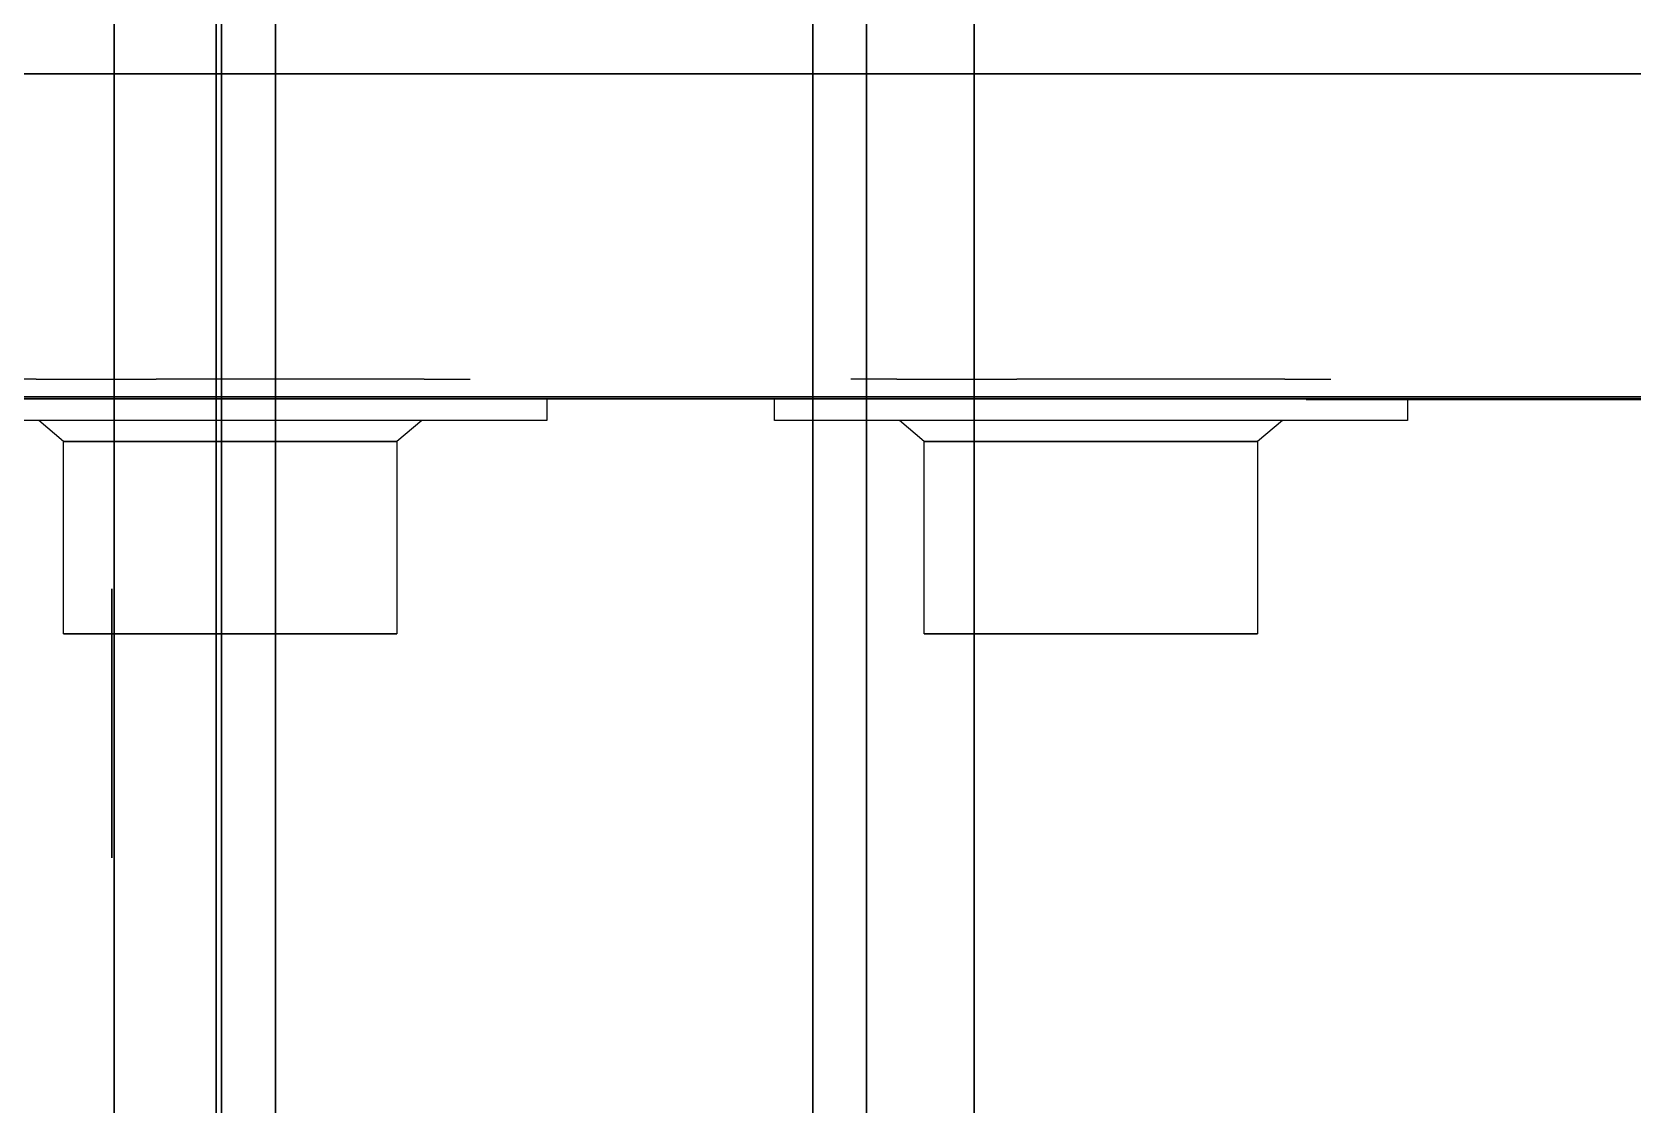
# Model space of a CAD drawing. Extents: x -19 to 904, y -1167 to 74.
# Drawn here: x 192.9 to 341.7, y -885.8 to -786.1 of the extents above; entities that cross this region are included whole.
import ezdxf

# ---------------------------------------------------------------- set-up
doc = ezdxf.new("R2010")
doc.units = 0
for name, color, linetype in [('PQ_200_2D', 1, 'Continuous'), ('PQ_200_3D', 1, 'Continuous'), ('PQ_204_2D', 7, 'Continuous'), ('PQ_204_3D', 7, 'Continuous')]:
    doc.layers.add(name, color=color, linetype=linetype)

msp = doc.modelspace()

# ---------------------------------------------------------------- linework, layer by layer
at = {"layer": 'PQ_200_2D'}
for p, q in [((181.88, -820.2), (240.72, -820.2)), ((240.72, -820.2), (240.72, -822.2)), ((240.72, -822.2), (181.88, -822.2)), ((195.81, -824.16), (193.5, -822.2)), ((229.1, -822.2), (226.79, -824.16)), ((195.81, -824.16), (226.79, -824.16)), ((195.81, -842.03), (195.81, -824.16)), ((226.79, -824.16), (226.79, -842.03)), ((226.79, -842.03), (195.81, -842.03)), ((200.5, -1087.1), (200.5, -842.03))]:
    msp.add_line(p, q, dxfattribs=at)
msp.add_lwpolyline([(675, -50), (707.5, -50), (707.5, -520), (885, -640), (885, -820), (0, -820), (0, -640), (177.5, -520), (177.5, -50), (210, -50)], dxfattribs=at)
at = {"layer": 'PQ_200_3D'}
for points in [[(210, -1120), (210, 0), (675, 0), (675, -1120)], [(210, -995, 65), (675, -995, 65), (675, 0, 65), (210, 0, 65)], [(210, -1120), (210, -1120, 65), (210, 0, 65), (210, 0)], [(0, -820, 1625), (885, -820, 1625), (885, -820, 1885), (0, -820, 1885)], [(165.1, -820.2, 1625), (417.5, -820.2, 1625), (417.5, -820.2, 1885), (165.1, -820.2, 1885)], [(200.3, -837.86, 264.33), (200.3, -862.86, 264.33), (200.3, -862.86, 234.33), (200.3, -837.86, 234.33)]]:
    msp.add_3dface(points, dxfattribs=at)
for points, invisible_edges in [([(0, -820, 1625), (0, -640, 1625), (885, -640, 1625), (885, -820, 1625)], 2), ([(0, -820, 1885), (885, -820, 1885), (885, -640, 1885), (0, -640, 1885)], 4)]:
    msp.add_3dface(points, dxfattribs=dict(at, invisible_edges=invisible_edges))
at = {"layer": 'PQ_204_2D'}
for p, q in [((265.45, -822.2), (265.45, -1087.1)), ((270.45, -1087.1), (270.45, -822.2)), ((275.81, -824.16), (273.5, -822.2)), ((309.1, -822.2), (306.79, -824.16)), ((275.81, -824.16), (306.79, -824.16)), ((275.81, -842.03), (275.81, -824.16)), ((306.79, -824.16), (306.79, -842.03)), ((210.5, -1087.1), (210.5, -842.03)), ((215.5, -842.03), (215.5, -1087.1)), ((306.79, -842.03), (275.81, -842.03)), ((280.45, -1087.1), (280.45, -842.03))]:
    msp.add_line(p, q, dxfattribs=at)
msp.add_lwpolyline([(261.88, -820.2), (320.72, -820.2), (320.72, -822.2), (261.88, -822.2)], close=True, dxfattribs=at)
at = {"layer": 'PQ_204_3D', "extrusion": (-1.2657e-15, -1, 0)}
for p, q in [((311.3, -820.3, 1625), (311.3, -820.3, 1660)), ((417.5, -820.3, 1675), (326.3, -820.3, 1675))]:
    msp.add_line(p, q, dxfattribs=at)
at = {"layer": 'PQ_204_3D', "extrusion": (-2.96635e-15, -1, 4.902e-15)}
msp.add_arc((326.3, 1660, 820.3), 15, 90, 180, dxfattribs=at)
at = {"layer": 'PQ_204_3D'}
for points, invisible_edges in [([(189, -818.37, 1768.82), (195.81, -824.16, 1768.82), (198.77, -824.16, 1759.71), (193.26, -818.37, 1755.71)], 5), ([(198.77, -824.16, 1777.92), (193.26, -818.37, 1781.93), (189, -818.37, 1768.82), (195.81, -824.16, 1768.82)], 5), ([(198.77, -824.16, 1759.71), (193.26, -818.37, 1755.71), (204.41, -818.37, 1747.61), (206.51, -824.16, 1754.09)], 5), ([(204.41, -818.37, 1790.03), (206.51, -824.16, 1783.55), (198.77, -824.16, 1777.92), (193.26, -818.37, 1781.93)], 5), ([(204.41, -818.37, 1747.61), (206.51, -824.16, 1754.09), (216.09, -824.16, 1754.09), (218.19, -818.37, 1747.61)], 5), ([(204.41, -818.37, 1790.03), (218.19, -818.37, 1790.03), (216.09, -824.16, 1783.55), (206.51, -824.16, 1783.55)], 11), ([(223.83, -824.16, 1759.71), (229.34, -818.37, 1755.71), (218.19, -818.37, 1747.61), (216.09, -824.16, 1754.09)], 5), ([(218.19, -818.37, 1790.03), (216.09, -824.16, 1783.55), (223.83, -824.16, 1777.92), (229.34, -818.37, 1781.93)], 5), ([(233.6, -818.37, 1768.82), (226.79, -824.16, 1768.82), (223.83, -824.16, 1759.71), (229.34, -818.37, 1755.71)], 5), ([(223.83, -824.16, 1777.92), (229.34, -818.37, 1781.93), (233.6, -818.37, 1768.82), (226.79, -824.16, 1768.82)], 5), ([(269, -818.37, 1768.82), (275.81, -824.16, 1768.82), (278.77, -824.16, 1759.71), (273.26, -818.37, 1755.71)], 5), ([(278.77, -824.16, 1777.92), (273.26, -818.37, 1781.93), (269, -818.37, 1768.82), (275.81, -824.16, 1768.82)], 5), ([(278.77, -824.16, 1759.71), (273.26, -818.37, 1755.71), (284.41, -818.37, 1747.61), (286.51, -824.16, 1754.09)], 5), ([(284.41, -818.37, 1790.03), (286.51, -824.16, 1783.55), (278.77, -824.16, 1777.92), (273.26, -818.37, 1781.93)], 5), ([(284.41, -818.37, 1747.61), (286.51, -824.16, 1754.09), (296.09, -824.16, 1754.09), (298.19, -818.37, 1747.61)], 5), ([(284.41, -818.37, 1790.03), (298.19, -818.37, 1790.03), (296.09, -824.16, 1783.55), (286.51, -824.16, 1783.55)], 11), ([(303.83, -824.16, 1759.71), (309.34, -818.37, 1755.71), (298.19, -818.37, 1747.61), (296.09, -824.16, 1754.09)], 5), ([(298.19, -818.37, 1790.03), (296.09, -824.16, 1783.55), (303.83, -824.16, 1777.92), (309.34, -818.37, 1781.93)], 5), ([(313.6, -818.37, 1768.82), (306.79, -824.16, 1768.82), (303.83, -824.16, 1759.71), (309.34, -818.37, 1755.71)], 5), ([(303.83, -824.16, 1777.92), (309.34, -818.37, 1781.93), (313.6, -818.37, 1768.82), (306.79, -824.16, 1768.82)], 5), ([(195.81, -824.16, 1768.82), (195.81, -842.03, 1768.82), (198.77, -842.03, 1759.71), (198.77, -824.16, 1759.71)], 5), ([(195.81, -824.16, 1768.82), (206.51, -824.16, 1754.09), (198.77, -824.16, 1759.71), (195.81, -824.16, 1768.82)], 9), ([(216.09, -824.16, 1754.09), (198.77, -824.16, 1777.92), (195.81, -824.16, 1768.82), (206.51, -824.16, 1754.09)], 5), ([(198.77, -842.03, 1777.92), (198.77, -824.16, 1777.92), (195.81, -824.16, 1768.82), (195.81, -842.03, 1768.82)], 5), ([(206.51, -824.16, 1783.55), (223.83, -824.16, 1759.71), (216.09, -824.16, 1754.09), (198.77, -824.16, 1777.92)], 5), ([(198.77, -842.03, 1759.71), (198.77, -824.16, 1759.71), (206.51, -824.16, 1754.09), (206.51, -842.03, 1754.09)], 5), ([(206.51, -824.16, 1783.55), (206.51, -842.03, 1783.55), (198.77, -842.03, 1777.92), (198.77, -824.16, 1777.92)], 5), ([(206.51, -824.16, 1783.55), (216.09, -824.16, 1783.55), (226.79, -824.16, 1768.82), (223.83, -824.16, 1759.71)], 10), ([(206.51, -824.16, 1754.09), (206.51, -842.03, 1754.09), (216.09, -842.03, 1754.09), (216.09, -824.16, 1754.09)], 5), ([(206.51, -824.16, 1783.55), (216.09, -824.16, 1783.55), (216.09, -842.03, 1783.55), (206.51, -842.03, 1783.55)], 10), ([(223.83, -842.03, 1759.71), (223.83, -824.16, 1759.71), (216.09, -824.16, 1754.09), (216.09, -842.03, 1754.09)], 5), ([(216.09, -824.16, 1783.55), (216.09, -842.03, 1783.55), (223.83, -842.03, 1777.92), (223.83, -824.16, 1777.92)], 5), ([(216.09, -824.16, 1783.55), (223.83, -824.16, 1777.92), (226.79, -824.16, 1768.82)], 12), ([(226.79, -824.16, 1768.82), (226.79, -842.03, 1768.82), (223.83, -842.03, 1759.71), (223.83, -824.16, 1759.71)], 5), ([(223.83, -842.03, 1777.92), (223.83, -824.16, 1777.92), (226.79, -824.16, 1768.82), (226.79, -842.03, 1768.82)], 5), ([(275.81, -824.16, 1768.82), (275.81, -842.03, 1768.82), (278.77, -842.03, 1759.71), (278.77, -824.16, 1759.71)], 5), ([(275.81, -824.16, 1768.82), (286.51, -824.16, 1754.09), (278.77, -824.16, 1759.71), (275.81, -824.16, 1768.82)], 9), ([(296.09, -824.16, 1754.09), (278.77, -824.16, 1777.92), (275.81, -824.16, 1768.82), (286.51, -824.16, 1754.09)], 5), ([(278.77, -842.03, 1777.92), (278.77, -824.16, 1777.92), (275.81, -824.16, 1768.82), (275.81, -842.03, 1768.82)], 5), ([(286.51, -824.16, 1783.55), (303.83, -824.16, 1759.71), (296.09, -824.16, 1754.09), (278.77, -824.16, 1777.92)], 5), ([(278.77, -842.03, 1759.71), (278.77, -824.16, 1759.71), (286.51, -824.16, 1754.09), (286.51, -842.03, 1754.09)], 5), ([(286.51, -824.16, 1783.55), (286.51, -842.03, 1783.55), (278.77, -842.03, 1777.92), (278.77, -824.16, 1777.92)], 5), ([(286.51, -824.16, 1783.55), (296.09, -824.16, 1783.55), (306.79, -824.16, 1768.82), (303.83, -824.16, 1759.71)], 10), ([(286.51, -824.16, 1754.09), (286.51, -842.03, 1754.09), (296.09, -842.03, 1754.09), (296.09, -824.16, 1754.09)], 5), ([(286.51, -824.16, 1783.55), (296.09, -824.16, 1783.55), (296.09, -842.03, 1783.55), (286.51, -842.03, 1783.55)], 10), ([(303.83, -842.03, 1759.71), (303.83, -824.16, 1759.71), (296.09, -824.16, 1754.09), (296.09, -842.03, 1754.09)], 5), ([(296.09, -824.16, 1783.55), (296.09, -842.03, 1783.55), (303.83, -842.03, 1777.92), (303.83, -824.16, 1777.92)], 5), ([(296.09, -824.16, 1783.55), (303.83, -824.16, 1777.92), (306.79, -824.16, 1768.82)], 12), ([(306.79, -824.16, 1768.82), (306.79, -842.03, 1768.82), (303.83, -842.03, 1759.71), (303.83, -824.16, 1759.71)], 5), ([(303.83, -842.03, 1777.92), (303.83, -824.16, 1777.92), (306.79, -824.16, 1768.82), (306.79, -842.03, 1768.82)], 5), ([(195.81, -842.03, 1768.82), (206.51, -842.03, 1754.09), (198.77, -842.03, 1759.71), (195.81, -842.03, 1768.82)], 9), ([(216.09, -842.03, 1754.09), (198.77, -842.03, 1777.92), (195.81, -842.03, 1768.82), (206.51, -842.03, 1754.09)], 5), ([(206.51, -842.03, 1783.55), (223.83, -842.03, 1759.71), (216.09, -842.03, 1754.09), (198.77, -842.03, 1777.92)], 5), ([(206.51, -842.03, 1783.55), (216.09, -842.03, 1783.55), (226.79, -842.03, 1768.82), (223.83, -842.03, 1759.71)], 10), ([(216.09, -842.03, 1783.55), (223.83, -842.03, 1777.92), (226.79, -842.03, 1768.82)], 12), ([(275.81, -842.03, 1768.82), (286.51, -842.03, 1754.09), (278.77, -842.03, 1759.71), (275.81, -842.03, 1768.82)], 9), ([(296.09, -842.03, 1754.09), (278.77, -842.03, 1777.92), (275.81, -842.03, 1768.82), (286.51, -842.03, 1754.09)], 5), ([(286.51, -842.03, 1783.55), (303.83, -842.03, 1759.71), (296.09, -842.03, 1754.09), (278.77, -842.03, 1777.92)], 5), ([(286.51, -842.03, 1783.55), (296.09, -842.03, 1783.55), (306.79, -842.03, 1768.82), (303.83, -842.03, 1759.71)], 10), ([(296.09, -842.03, 1783.55), (303.83, -842.03, 1777.92), (306.79, -842.03, 1768.82)], 12)]:
    msp.add_3dface(points, dxfattribs=dict(at, invisible_edges=invisible_edges))

# ---------------------------------------------------------------- meshes
at = {"layer": 'PQ_200_3D'}
mesh = msp.add_polyface(dxfattribs=at)
corners = [(0, -820, 1585), (885, -820, 1585), (885, -790, 1585), (0, -790, 1585), (0, -820, 1625), (885, -820, 1625), (885, -790, 1625), (0, -790, 1625)]
mesh.append_faces([[corners[k] for k in face] for face in [(0, 3, 2, 1), (4, 5, 6, 7), (0, 1, 5, 4), (3, 7, 6, 2), (0, 4, 7, 3), (1, 2, 6, 5)]])
mesh = msp.add_polymesh((2, 5), dxfattribs=dict(at, n_close=True))
for k, corner in enumerate([(215.5, -1087.1, 240.41), (215.5, -1087.1, 265.41), (210.5, -1087.1, 275.41), (200.5, -1087.1, 275.41), (200.5, -1087.1, 240.41), (215.5, -782.1, 240.41), (215.5, -782.1, 265.41), (210.5, -782.1, 275.41), (200.5, -782.1, 275.41), (200.5, -782.1, 240.41)]):
    mesh.set_mesh_vertex(divmod(k, 5), corner)
mesh = msp.add_polymesh((2, 5), dxfattribs=dict(at, n_close=True))
for k, corner in enumerate([(280.45, -1087.1, 240.41), (280.45, -1087.1, 275.41), (270.45, -1087.1, 275.41), (265.45, -1087.1, 265.41), (265.45, -1087.1, 240.41), (280.45, -782.1, 240.41), (280.45, -782.1, 275.41), (270.45, -782.1, 275.41), (265.45, -782.1, 265.41), (265.45, -782.1, 240.41)]):
    mesh.set_mesh_vertex(divmod(k, 5), corner)

doc.saveas('drawing.dxf')
